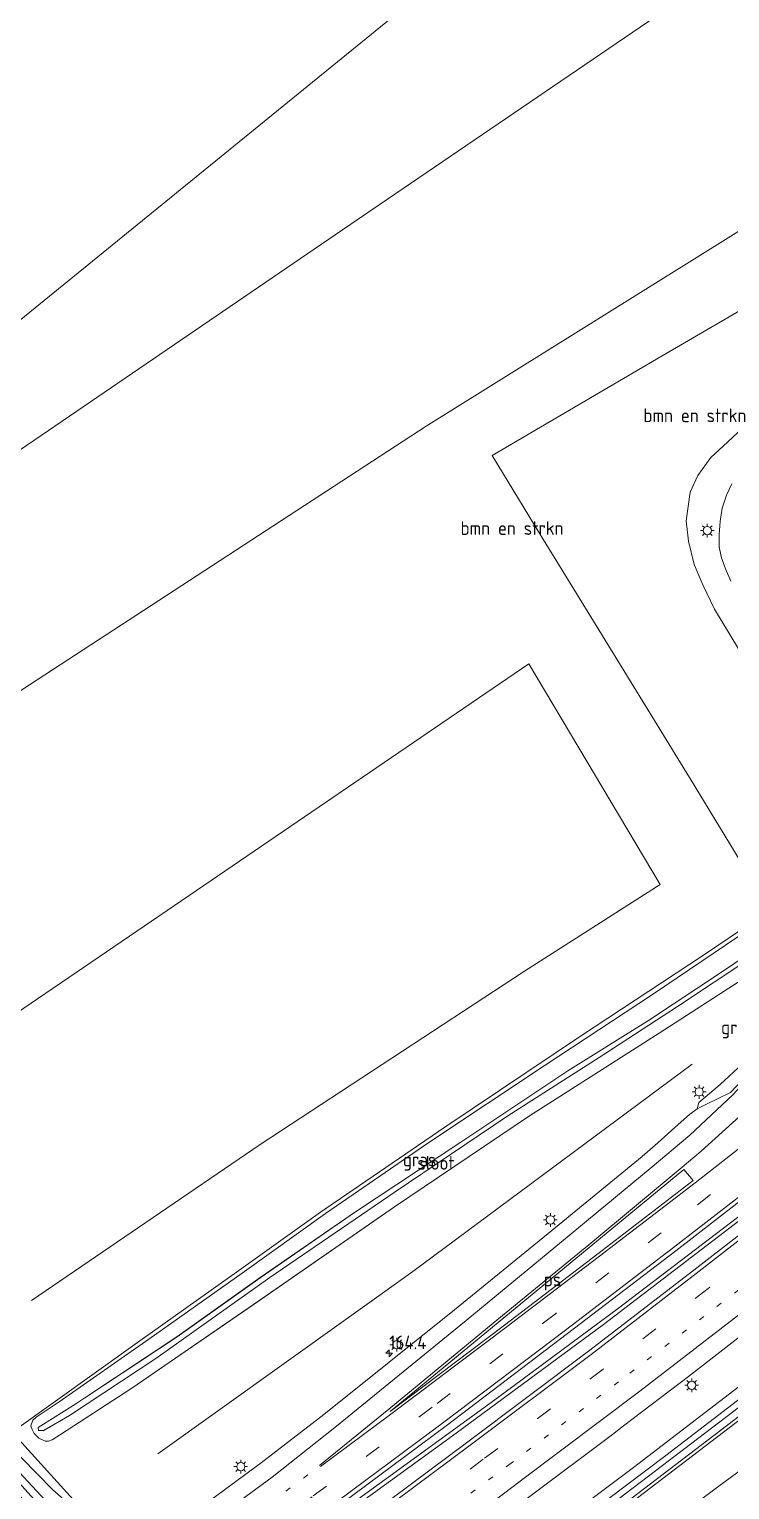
# Model space of a CAD drawing. Extents: x 253736 to 255979, y 477184 to 479215.
# Drawn here: x 255180.1 to 255307.6, y 478292.1 to 478558.1 of the extents above; entities that cross this region are included whole.
import ezdxf
from ezdxf.enums import TextEntityAlignment as Align

# ---------------------------------------------------------------- set-up
doc = ezdxf.new("R2010")
doc.units = 0
doc.linetypes.add('13strp', pattern=[4, 1, -3])
doc.linetypes.add('39strp', pattern=[12, 3, -9])
for name, color, linetype, lineweight in [('af-bs-rasterhekwerk', 8, 'hekwerk', 18), ('as-bs-kilometr', 8, 'Continuous', 18), ('bp-b5-bomenstruiken', 8, 'Continuous', 18), ('bp-b5-grasland', 8, 'Continuous', 18), ('gr-bs-geleiderail', 8, 'geleiderail', 18), ('gw-bs-insteekwatergang', 8, 'Continuous', 18), ('kd-bs-opnamedtmgrens', 8, 'Continuous', 18), ('mk-b5-vlakmark', 8, 'Continuous', 18), ('mk-bs-13streep 0.45', 8, '13strp', 18), ('mk-bs-39streep 0.15', 8, '39strp', 18), ('mk-bs-streep 0.15', 8, 'Continuous', 18), ('og-b5-grond_ingericht', 8, 'Continuous', 18), ('og-b5-water', 8, 'Continuous', 18), ('og-bs-hoogtelijn', 8, 'Continuous', 18), ('og-bs-terreinafscheiding', 8, 'Continuous', 18), ('vh-b5-verh_soort', 8, 'Continuous', 18), ('wh-bs-waterlijn', 8, 'Continuous', 18), ('wm-bs-lichtmast', 8, 'Continuous', 18)]:
    doc.layers.add(name, color=color, linetype=linetype, lineweight=lineweight)
doc.styles.add('rtw_iso', font='isocp.shx')
doc.linetypes.add('geleiderail', pattern='A,2,-1,[175,RTW.shx,S=0.5,R=0,X=0,Y=0],-1', length=4)
doc.linetypes.add('hekwerk', pattern='A,7,-1.5,[1,RTW.shx,S=0.75,R=0,X=0,Y=0],-1.5', length=10)

# ---------------------------------------------------------------- blocks, each defined once
blk = doc.blocks.new('RW1 Buren totaal_ACAD_1_FMEBLOCK173')
at = {"layer": 'bp-b5-grasland'}
for points in [[(-28.09, 35.48, 24.79), (-21.59, 28.05, 24.74), (-13.33, 18.78, 24.34), (3.78, -0.92, 24.05), (10.6, -8.88, 23.7), (16.89, -15.25, 23.72), (25.44, -24.01, 23.95), (29.96, -27.96, 24.17), (32.62, -30.29, 24.26), (33.34, -31.71, 24.34), (32.62, -32.79, 24.36), (30.29, -34.79, 24.36), (28.27, -35.7, 24.34), (27.75, -35.31, 24.24), (27.06, -34.39, 24.16), (23.22, -29.26, 24.12), (9.98, -14.78, 23.98), (-12.91, 9.04, 24.15), (-30.54, 27.56, 24.27), (-32.64, 29.92, 24.31), (-33.23, 31.1, 24.31), (-33.34, 32.37, 24.31), (-32.75, 33.74, 24.43), (-32.3, 34.25, 24.53), (-30.09, 35.7, 24.65)], [(29.28, -31.39, 22.63), (24.89, -26.76, 22.63), (12.11, -13.03, 22.58), (-3.74, 3.54, 22.57), (-20.7, 21.72, 22.53), (-30.24, 32.23, 22.54), (-30.6, 32.63, 22.54), (-31.16, 32.65, 22.54), (-31.36, 32.26, 22.54), (-30.65, 31.21, 22.54), (-28.72, 28.77, 22.54), (-6.97, 5.62, 22.54), (13.06, -15.88, 22.54), (27.08, -31.33, 22.54), (28.84, -33.17, 22.54), (29.99, -32.19, 22.54)]]:
    blk.add_polyline3d(points, close=True, dxfattribs=at)
blk = doc.blocks.new('RW1 Buren totaal_ACAD_1_FMEBLOCK189')
at = {"layer": 'bp-b5-grasland'}
for points in [[(-66.28, -48.05, 23.96), (-67.78, -49.05, 23.89), (-68.45, -49.26, 23.89), (-69.09, -49.28, 23.89), (-70.22, -48.73, 23.82), (-71.06, -47.91, 23.8), (-71.44, -47.13, 23.74), (-71.68, -46.49, 23.74), (-71.34, -45.43, 23.81), (-70.73, -44.94, 23.83), (-66.54, -42.13, 23.89), (-50.22, -30.73, 24.05), (-33.2, -18.68, 24.38), (-18.06, -7.83, 24.54), (0.76, 5.12, 24.63), (21.97, 19.18, 24.72), (41.49, 32.1, 25.11), (63.75, 47.12, 25.18), (65.66, 48.43, 25.24), (67.95, 49.28, 25.11), (69.51, 49.22, 25.03), (71, 48.25, 24.9), (71.47, 47.32, 24.89), (71.68, 46.04, 24.86), (71.24, 44.5, 24.78), (70.13, 43.14, 24.76), (69.08, 42.27, 24.7), (60.34, 36.46, 24.6), (42.72, 25.05, 24.23), (19.1, 9.99, 23.99), (-5.5, -6.58, 23.99), (-31.18, -24.42, 23.98), (-53.31, -39.61, 23.93)], [(-63.49, -42.47, 22.69), (-69.89, -46.48, 22.69), (-70.35, -46.79, 22.69), (-70.26, -47.32, 22.69), (-69.47, -47.37, 22.69), (-64.65, -44.58, 22.69), (-48.95, -34.24, 22.69), (-28.16, -19.49, 22.69), (-5.53, -3.99, 22.69), (15.13, 9.95, 22.69), (31.79, 20.62, 22.69), (46.05, 29.87, 22.69), (59.2, 38.66, 22.69), (68.75, 45.13, 22.69), (69.24, 45.57, 22.69), (69.45, 46.08, 22.69), (69.15, 46.16, 22.69), (68.42, 45.84, 22.69), (54.07, 36.15, 22.69), (40.76, 27.34, 22.69), (26.06, 18.15, 22.69), (6.61, 5.2, 22.69), (-12.74, -7.62, 22.69), (-29.94, -19.5, 22.69), (-45.08, -30.29, 22.69), (-61.84, -41.38, 22.69)]]:
    blk.add_polyline3d(points, close=True, dxfattribs=at)
blk = doc.blocks.new('dtbattr-r')
at = {"style": 'rtw_iso'}
blk.add_attdef('TAG', text='', height=2.5, dxfattribs=at).set_placement((0, 0), align=Align.MIDDLE_CENTER)
blk = doc.blocks.new('RW1 Buren totaal_ACAD_1_FMEBLOCK252')
at = {"layer": 'bp-b5-grasland'}
for points in [[(1.99, 62.11, 25.15), (1, 60.05, 25.15), (0.22, 57.67, 25.16), (-0.17, 55.23, 25.16), (-0.37, 52.89, 25.18), (-0.32, 50.61, 25.16), (0.06, 48.63, 25.15), (0.83, 46.63, 25.13), (1.76, 44.37, 25.09)], [(3.88, -43.5, 24.93), (-0.16, -47.29, 24.88), (-4.06, -50.58, 24.84), (-4.35, -51.73, 24.9), (-5.77, -52.76, 24.91), (-7.81, -54.57, 24.91), (-11.52, -57.94, 24.92), (-14.34, -60.38, 24.9), (-30.83, -73.87, 24.88), (-48.52, -88.31, 24.84), (-72.33, -107.41, 24.8), (-83.7, -116.2, 24.8), (-97.32, -126.24, 24.75)], [(-112.04, -129.35, 24.45), (-129.08, -110.59, 23.77), (-105.78, -93.99, 23.88), (-89.06, -82.05, 24.22), (-72.93, -70.53, 24.46), (-50.29, -55.08, 24.47), (-25.6, -38.48, 24.78), (-3.21, -23.71, 25.13), (8.95, -15.55, 25.22)], [(3.18, 32.04, 25.07), (-1.22, 39.29, 25.12), (-3.32, 43.71, 25.17), (-4.92, 47.45, 25.19), (-5.93, 51.68, 25.2), (-6.32, 55.36, 25.2), (-5.62, 60.57, 25.2), (-4.24, 63.62, 25.22), (-1.83, 66.89, 25.18), (1.16, 69.7, 25.16), (3.99, 72.29, 25.11)], [(9.78, -15.85, 25.18), (-12.47, -30.87, 25.11), (-32, -43.79, 24.72), (-53.2, -57.85, 24.63), (-72.03, -70.8, 24.54), (-87.17, -81.65, 24.38), (-104.19, -93.7, 24.05), (-120.51, -105.1, 23.89), (-124.7, -107.91, 23.83), (-125.31, -108.4, 23.81), (-125.65, -109.46, 23.74), (-125.4, -110.1, 23.74), (-125.03, -110.88, 23.8), (-124.19, -111.7, 23.82), (-123.06, -112.25, 23.89), (-122.42, -112.23, 23.89), (-121.74, -112.02, 23.89), (-120.25, -111.02, 23.96), (-107.28, -102.58, 23.93), (-85.15, -87.39, 23.98), (-59.47, -69.55, 23.99), (-34.87, -52.98, 23.99), (-11.24, -37.92, 24.23), (6.37, -26.51, 24.6)]]:
    blk.add_polyline3d(points, dxfattribs=at)
blk = doc.blocks.new('lantaarnpaal')
for p, q in [((-0.75, 0), (-1.25, 0)), ((-0.88, 0.88), (-0.53, 0.53)), ((0, 0.75), (0, 1.25)), ((0.53, 0.53), (0.88, 0.88)), ((0.75, 0), (1.25, 0)), ((-0.53, -0.53), (-0.88, -0.88)), ((0, -0.75), (0, -1.25)), ((0.53, -0.53), (0.88, -0.88))]:
    blk.add_line(p, q)
blk.add_circle((0, 0), 0.75)
blk = doc.blocks.new('hecto')
for p, q in [((0, 0.625), (-0.625, 0)), ((0, -0.625), (0, 0.625)), ((-0.625, 0), (0.625, 0)), ((0.625, 0), (0, -0.625))]:
    blk.add_line(p, q)
blk = doc.blocks.new('dtbattr')
at = {"style": 'rtw_iso'}
blk.add_attdef('TAG', (0.59, 0.87), '', height=2.5, dxfattribs=at)
blk = doc.blocks.new('Deel_d28hz')
at = {"layer": 'af-bs-rasterhekwerk'}
blk.add_polyline3d([(255286.485, 478287.328, 24.264), (255330.862, 478321.24, 24.465), (255368.602, 478350.318, 24.975), (255390.905, 478368.058, 25.113), (255403.938, 478378.665, 25.17), (255427.841, 478397.526, 25.371), (255454.495, 478418.231, 25.272), (255461.848, 478424.659, 25.221), (255472.607, 478434.286, 25.176), (255485.006, 478446.4, 25.176), (255500.311, 478461.679, 25.284)], dxfattribs=at)
at = {"layer": 'bp-b5-grasland'}
for points in [[(255320.276, 478346.994, 25.304), (255301.086, 478332.088, 25.251), (255281.91, 478317.359, 25.214), (255259.737, 478300.648, 25.176), (255239.193, 478285.337, 25.168)], [(255234.203, 478287.57, 25.129), (255256.007, 478303.758, 25.173), (255278.098, 478320.59, 25.22), (255297.812, 478335.625, 25.275), (255315.981, 478349.731, 25.315)], [(255313.586, 478314.225, 24.492), (255290.143, 478296.18, 24.435), (255266.117, 478278.215, 24.402)], [(255285.038, 478286.919, 24.252), (255314.225, 478309.195, 24.363), (255341.151, 478329.869, 24.582), (255365.239, 478348.43, 24.837), (255382.382, 478361.974, 25.11), (255404.527, 478379.836, 25.245), (255421.952, 478393.501, 25.392), (255442.07, 478408.888, 25.362), (255453.846, 478418.142, 25.335), (255459.66, 478423.169, 25.314), (255471.959, 478434.332, 25.242), (255487.085, 478449.067, 25.185), (255500.042, 478462.081, 25.182), (255500.311, 478461.679, 25.284), (255485.006, 478446.4, 25.176), (255472.607, 478434.286, 25.176), (255461.848, 478424.659, 25.221), (255454.495, 478418.231, 25.272), (255427.841, 478397.526, 25.371), (255403.938, 478378.665, 25.17), (255390.905, 478368.058, 25.113), (255368.602, 478350.318, 24.975), (255330.862, 478321.24, 24.465), (255286.485, 478287.328, 24.264)], [(255271.547, 478291.128, 24.89), (255286.296, 478302.205, 24.887), (255288.311, 478303.744, 24.891), (255300.116, 478312.76, 24.917), (255328.403, 478334.733, 24.942)], [(255315.026, 478312.984, 23.424), (255296.016, 478298.364, 23.394), (255271.067, 478279.563, 23.313)], [(255272.972, 478279.505, 23.208), (255308.394, 478306.435, 23.271), (255342.865, 478333.14, 23.388), (255374.941, 478358.844, 23.448), (255411.512, 478388.682, 23.463), (255435.101, 478406.671, 23.499), (255453.397, 478420.883, 23.622), (255466.892, 478432.813, 23.748), (255479.042, 478444.186, 23.739), (255490.753, 478455.673, 23.742), (255498.841, 478463.874, 23.736), (255500.042, 478462.081, 25.182), (255487.085, 478449.067, 25.185), (255471.959, 478434.332, 25.242), (255459.66, 478423.169, 25.314), (255453.846, 478418.142, 25.335), (255442.07, 478408.888, 25.362), (255421.952, 478393.501, 25.392), (255404.527, 478379.836, 25.245), (255382.382, 478361.974, 25.11), (255365.239, 478348.43, 24.837), (255341.151, 478329.869, 24.582), (255314.225, 478309.195, 24.363), (255285.038, 478286.919, 24.252)], [(255266.117, 478278.215, 24.402), (255290.143, 478296.18, 24.435), (255313.586, 478314.225, 24.492)], [(255184.395, 478292.08, 23.955), (255175.845, 478300.844, 23.721), (255176.973, 478302.624, 23.772), (255194.008, 478283.869, 24.447)]]:
    blk.add_polyline3d(points, dxfattribs=at)
at = {"layer": 'gr-bs-geleiderail'}
for points in [[(255190.134, 478254.475, 25.626), (255214.111, 478271.741, 25.698), (255220.514, 478276.436, 25.698), (255233.614, 478285.794, 25.761), (255264.888, 478308.522, 25.839), (255287.387, 478325.174, 25.878), (255313.872, 478345.421, 25.911), (255347.483, 478371.76, 25.965), (255384.85, 478401.957, 26.061), (255416.731, 478428.263, 26.112), (255450.368, 478456.704, 26.208), (255480.723, 478482.771, 26.28), (255484.087, 478485.677, 26.283)], [(255484.506, 478484.993, 26.316), (255439.629, 478446.633, 26.196), (255399.75, 478413.265, 26.094), (255361.498, 478382.071, 26.034), (255317.498, 478347.34, 25.92), (255284.642, 478322.207, 25.899), (255257.821, 478302.405, 25.839), (255233.89, 478285.087, 25.764), (255223.141, 478277.457, 25.692), (255222.088, 478276.737, 25.707), (255221.043, 478275.959, 25.707), (255219.936, 478275.096, 25.707), (255217.847, 478273.421, 25.728), (255216.384, 478272.131, 25.713)]]:
    blk.add_polyline3d(points, dxfattribs=at)
at = {"layer": 'gw-bs-insteekwatergang'}
for points in [[(255497.305, 478466.165, 24.912), (255487.635, 478456.477, 24.876), (255479.858, 478448.859, 24.882), (255472.455, 478442.015, 24.927), (255461.846, 478431.915, 24.807), (255453.243, 478424.65, 24.774), (255443.839, 478416.72, 24.759), (255422.274, 478400.269, 24.726), (255406.404, 478387.962, 24.711), (255392.576, 478376.497, 24.657), (255374.575, 478362.231, 24.669), (255355.331, 478345.913, 24.447), (255332.767, 478328.784, 24.495), (255313.586, 478314.225, 24.492), (255290.143, 478296.18, 24.435), (255266.117, 478278.215, 24.402)], [(255285.038, 478286.919, 24.252), (255314.225, 478309.195, 24.363), (255341.151, 478329.869, 24.582), (255365.239, 478348.43, 24.837), (255382.382, 478361.974, 25.11), (255404.527, 478379.836, 25.245), (255421.952, 478393.501, 25.392), (255442.07, 478408.888, 25.362), (255453.846, 478418.142, 25.335), (255459.66, 478423.169, 25.314), (255471.959, 478434.332, 25.242), (255487.085, 478449.067, 25.185), (255500.042, 478462.081, 25.182)], [(255185.799, 478302.198, 23.958), (255198.771, 478310.635, 23.928), (255220.904, 478325.831, 23.979), (255246.579, 478343.67, 23.988), (255271.185, 478360.238, 23.988), (255294.808, 478375.297, 24.228), (255312.419, 478386.71, 24.597)], [(255315.829, 478397.37, 25.182), (255293.576, 478382.35, 25.113), (255274.053, 478369.43, 24.72), (255252.847, 478355.368, 24.63), (255234.023, 478342.422, 24.54), (255218.882, 478331.567, 24.378), (255201.859, 478319.522, 24.051), (255185.543, 478308.121, 23.886), (255181.353, 478305.309, 23.835), (255180.739, 478304.814, 23.811), (255180.403, 478303.756, 23.739), (255180.648, 478303.117, 23.739), (255181.019, 478302.342, 23.796), (255181.861, 478301.515, 23.823), (255182.994, 478300.968, 23.889), (255183.635, 478300.987, 23.889), (255184.307, 478301.194, 23.889), (255185.799, 478302.198, 23.958)], [(255184.395, 478292.08, 23.955), (255175.845, 478300.844, 23.721), (255169.56, 478307.206, 23.697), (255162.74, 478315.172, 24.054)]]:
    blk.add_polyline3d(points, dxfattribs=at)
at = {"layer": 'mk-b5-vlakmark'}
blk.add_polyline3d([(255299.288, 478350.467, 25.036), (255300.974, 478348.439, 25.091), (255283.612, 478335.071, 25.062), (255266.612, 478322.108, 25.02), (255245.794, 478306.398, 24.98), (255269.995, 478326.261, 25.012)], close=True, dxfattribs=at)
at = {"layer": 'mk-bs-13streep 0.45'}
for points in [[(255247.692, 478281.938, 24.999), (255267.446, 478296.682, 25.024), (255289.449, 478313.324, 25.074), (255311.338, 478330.144, 25.123), (255332.29, 478346.531, 25.164), (255353.916, 478363.688, 25.21), (255373.09, 478379.099, 25.255), (255391.408, 478394.036, 25.306), (255411.977, 478410.942, 25.362), (255436.945, 478431.716, 25.405), (255455.015, 478447.008, 25.456), (255475.209, 478464.303, 25.517), (255490.822, 478477.89, 25.561)], [(255230.817, 478294.811, 24.949), (255210.683, 478279.97, 24.913), (255192.081, 478266.424, 24.882), (255184.785, 478261.187, 24.804), (255184.276, 478260.825, 24.803)]]:
    blk.add_polyline3d(points, dxfattribs=at)
at = {"layer": 'mk-bs-39streep 0.15'}
for points in [[(255480.533, 478491.193, 25.662), (255466.885, 478479.312, 25.635), (255449.242, 478464.1, 25.584), (255430.513, 478448.185, 25.528), (255412.016, 478432.659, 25.485), (255390.996, 478415.284, 25.43), (255372.293, 478399.994, 25.381), (255352.868, 478384.289, 25.321), (255333.324, 478368.723, 25.279), (255313.65, 478353.223, 25.22), (255295.157, 478338.909, 25.187), (255275.885, 478324.149, 25.128), (255253.459, 478307.13, 25.084), (255231.596, 478290.852, 25.014), (255213.783, 478277.79, 24.961), (255196.063, 478264.849, 24.927), (255187.175, 478258.452, 24.881), (255186.689, 478258.106, 24.879)], [(255487.938, 478480.141, 25.622), (255477.276, 478470.86, 25.588), (255457.752, 478454.048, 25.535), (255437.732, 478437.061, 25.487), (255418.866, 478421.342, 25.46), (255398.889, 478404.812, 25.418), (255380.168, 478389.527, 25.35), (255360.266, 478373.364, 25.289), (255341.709, 478358.579, 25.251), (255322.955, 478343.746, 25.206), (255303.686, 478328.778, 25.168), (255284.581, 478314.068, 25.126), (255262.773, 478297.679, 25.103), (255241.785, 478282.044, 25.057), (255226.958, 478271.138, 25.019)]]:
    blk.add_polyline3d(points, dxfattribs=at)
at = {"layer": 'mk-bs-streep 0.15'}
for points in [[(255478.579, 478494.109, 25.542), (255465.88, 478483.069, 25.504), (255447.589, 478467.295, 25.462), (255433.979, 478455.685, 25.425), (255409.848, 478435.43, 25.399), (255391.326, 478420.096, 25.363), (255369.724, 478402.381, 25.286), (255351.238, 478387.507, 25.226), (255331.235, 478371.531, 25.19), (255313.336, 478357.421, 25.168), (255301.321, 478348.014, 25.102), (255283.91, 478334.68, 25.079), (255266.865, 478321.69, 25.037), (255246.203, 478306.085, 24.98), (255233.125, 478296.353, 24.964)], [(255482.484, 478488.281, 25.759), (255469.059, 478476.562, 25.71), (255451.524, 478461.546, 25.678), (255432.594, 478445.364, 25.627), (255414.367, 478430.11, 25.576), (255393.052, 478412.432, 25.523), (255374.509, 478397.331, 25.47), (255354.934, 478381.478, 25.421), (255335.575, 478366.084, 25.374), (255315.615, 478350.335, 25.308), (255297.376, 478336.236, 25.263), (255277.741, 478321.194, 25.215), (255255.595, 478304.409, 25.158), (255233.795, 478288.19, 25.106), (255215.779, 478274.968, 25.05), (255198.023, 478261.956, 25.004), (255189.356, 478255.791, 24.954), (255188.981, 478255.523, 24.953)], [(255486.002, 478483.032, 25.71), (255474.968, 478473.416, 25.682), (255455.425, 478456.637, 25.618), (255435.394, 478439.644, 25.585), (255416.723, 478424.07, 25.55), (255396.704, 478407.502, 25.512), (255377.894, 478392.12, 25.446), (255358.01, 478376.022, 25.389), (255339.401, 478361.229, 25.34), (255320.765, 478346.431, 25.302), (255301.544, 478331.51, 25.244), (255282.383, 478316.782, 25.205), (255260.397, 478300.245, 25.175), (255239.619, 478284.785, 25.151), (255224.761, 478273.828, 25.1)], [(255490.267, 478476.667, 25.546), (255476.075, 478463.411, 25.498), (255456.515, 478445.145, 25.407), (255439.01, 478428.795, 25.348), (255438.312, 478428.161, 25.348), (255437.773, 478427.667, 25.337), (255414.053, 478407.941, 25.284), (255393.621, 478391.172, 25.233), (255375.375, 478376.311, 25.185), (255356.232, 478360.933, 25.152), (255334.622, 478343.735, 25.095), (255313.549, 478327.276, 25.052), (255291.236, 478310.079, 24.991), (255269.509, 478293.686, 24.955), (255247.726, 478277.167, 24.912), (255232.044, 478264.915, 24.846)], [(255327.767, 478388.088, 25.031), (255323.472, 478381.76, 24.977), (255321.299, 478378.907, 24.965), (255315.26, 478371.625, 24.977), (255308.2, 478364.029, 24.962), (255300.39, 478356.703, 24.939), (255293.146, 478350.605, 24.99), (255277.021, 478337.292, 24.96), (255259.626, 478322.961, 24.928), (255235.724, 478303.471, 24.904), (255224.307, 478294.402, 24.876), (255210.594, 478284.315, 24.839), (255192.913, 478271.373, 24.802), (255182.684, 478264.059, 24.734), (255181.901, 478263.502, 24.731)], [(255335.013, 478389.754, 24.946), (255332.542, 478386.809, 24.946), (255330.525, 478384.169, 24.958), (255327.452, 478380.084, 24.956), (255324.764, 478376.714, 24.937), (255318.168, 478368.996, 24.995), (255310.673, 478361.241, 25.038), (255302.417, 478353.806, 25.029), (255298.985, 478350.869, 25.016), (255281.984, 478336.752, 24.999), (255265.607, 478323.302, 24.973), (255245.543, 478306.807, 24.982), (255232.966, 478296.562, 24.954)]]:
    blk.add_polyline3d(points, dxfattribs=at)
at = {"layer": 'og-b5-grond_ingericht'}
blk.add_polyline3d([(255286.485, 478287.328, 24.264), (255330.862, 478321.24, 24.465), (255368.602, 478350.318, 24.975), (255390.905, 478368.058, 25.113), (255403.938, 478378.665, 25.17), (255427.841, 478397.526, 25.371), (255454.495, 478418.231, 25.272), (255461.848, 478424.659, 25.221), (255472.607, 478434.286, 25.176), (255485.006, 478446.4, 25.176), (255500.311, 478461.679, 25.284), (255557.355, 478376.559, 25.284), (255530.329, 478358.779, 25.314), (255505.688, 478342.47, 25.389), (255477.376, 478323.765, 25.344), (255451.107, 478306.127, 25.218), (255422.974, 478287.332, 25.416)], dxfattribs=at)
at = {"layer": 'og-b5-water'}
for points in [[(255308.394, 478306.435, 23.271), (255272.972, 478279.505, 23.208)], [(255271.067, 478279.563, 23.313), (255296.016, 478298.364, 23.394), (255315.026, 478312.984, 23.424)], [(255311.286, 478388.907, 22.695), (255298.136, 478380.119, 22.695), (255283.876, 478370.865, 22.695), (255267.212, 478360.201, 22.695), (255246.555, 478346.259, 22.695), (255223.928, 478330.757, 22.695), (255203.129, 478316.004, 22.695), (255187.438, 478305.669, 22.695), (255182.618, 478302.88, 22.695), (255181.821, 478302.923, 22.695), (255181.734, 478303.454, 22.695), (255182.195, 478303.769, 22.695), (255188.597, 478307.773, 22.695), (255190.24, 478308.864, 22.695), (255207.008, 478319.956, 22.695), (255222.142, 478330.746, 22.695), (255239.346, 478342.627, 22.695), (255258.695, 478355.452, 22.695), (255278.143, 478368.395, 22.695), (255292.848, 478377.592, 22.695), (255306.154, 478386.398, 22.695), (255320.504, 478396.092, 22.695)]]:
    blk.add_polyline3d(points, dxfattribs=at)
blk.add_polyline3d([(255188.233, 478284.701, 22.632), (255188.951, 478283.895, 22.539), (255187.802, 478282.923, 22.539), (255186.04, 478284.756, 22.539), (255172.014, 478300.213, 22.539), (255151.984, 478321.709, 22.539), (255130.237, 478344.856, 22.539), (255128.308, 478347.296, 22.539), (255127.594, 478348.345, 22.539), (255127.8, 478348.741, 22.539), (255128.356, 478348.721, 22.539), (255128.723, 478348.324, 22.539), (255138.262, 478337.805, 22.533), (255155.216, 478319.633, 22.569), (255171.072, 478303.06, 22.581), (255183.852, 478289.331, 22.632)], close=True, dxfattribs=at)
at = {"layer": 'og-bs-hoogtelijn'}
for points in [[(255259.501, 478258.357, 24.105), (255305.413, 478292.59, 24.42), (255367.095, 478338.123, 24.813), (255424.566, 478384.027, 25.23), (255477.522, 478426.046, 25.185), (255501.972, 478446.287, 25.317), (255524.452, 478413.323, 25.293), (255472.763, 478377.045, 25.185), (255423.088, 478339.658, 25.173), (255371.82, 478302.645, 24.756), (255322.562, 478267.658, 24.468), (255285.551, 478239.041, 24.249), (255308.95, 478219.303, 24.456), (255362.855, 478256.151, 24.861), (255420.109, 478295.195, 25.311), (255482.567, 478337.79, 25.314), (255543.242, 478379.167, 25.314)], [(255203.506, 478298.657, 24.195), (255249.913, 478331.847, 24.321), (255300.818, 478369.647, 24.612)]]:
    blk.add_polyline3d(points, dxfattribs=at)
at = {"layer": 'og-bs-terreinafscheiding'}
for points in [[(255309.23, 478445.257, 25.074), (255304.835, 478452.511, 25.122), (255302.728, 478456.924, 25.17), (255301.132, 478460.668, 25.194), (255300.123, 478464.901, 25.197), (255299.726, 478468.577, 25.203), (255300.431, 478473.793, 25.203), (255301.813, 478476.836, 25.221), (255304.221, 478480.104, 25.176), (255307.213, 478482.916, 25.155), (255310.037, 478485.505, 25.11)], [(255307.813, 478457.584, 25.086), (255306.88, 478459.845, 25.134), (255306.113, 478461.845, 25.152), (255305.729, 478463.831, 25.155), (255305.684, 478466.106, 25.179), (255305.883, 478468.448, 25.158), (255306.267, 478470.885, 25.158), (255307.047, 478473.266, 25.152), (255308.043, 478475.325, 25.152)], [(255189.474, 478254.966, 24.955), (255189.773, 478255.179, 24.956), (255198.393, 478261.376, 25.013), (255216.189, 478274.317, 25.074), (255234.203, 478287.57, 25.129), (255256.007, 478303.758, 25.173), (255278.098, 478320.59, 25.22), (255297.812, 478335.625, 25.275), (255315.981, 478349.731, 25.315), (255335.99, 478365.429, 25.391), (255355.276, 478380.8, 25.435), (255374.986, 478396.696, 25.491), (255393.459, 478411.805, 25.549), (255414.811, 478429.52, 25.596), (255432.978, 478444.691, 25.646), (255451.977, 478460.928, 25.693), (255469.547, 478475.999, 25.729), (255482.91, 478487.644, 25.772)], [(255224.296, 478274.397, 25.109), (255239.193, 478285.337, 25.168), (255259.737, 478300.648, 25.176), (255281.91, 478317.359, 25.214), (255301.086, 478332.088, 25.251), (255320.276, 478346.994, 25.304), (255338.969, 478361.742, 25.355), (255357.551, 478376.585, 25.394), (255377.39, 478392.602, 25.458), (255396.361, 478408.11, 25.508), (255416.066, 478424.422, 25.548), (255454.95, 478457.199, 25.636), (255474.478, 478473.978, 25.69), (255485.58, 478483.661, 25.724)], [(255492.276, 478473.669, 25.46), (255481.483, 478463.517, 25.427), (255464.085, 478447.09, 25.34), (255451.743, 478435.61, 25.275), (255443.361, 478428.006, 25.262), (255425.72, 478413.173, 25.205), (255405.731, 478396.707, 25.169), (255388.673, 478382.675, 25.138), (255370.908, 478368.394, 25.071), (255356.571, 478356.908, 25.038), (255350.959, 478352.49, 25.019), (255350.19, 478351.885, 25.016), (255328.403, 478334.733, 24.942), (255300.116, 478312.76, 24.917), (255288.311, 478303.744, 24.891), (255286.296, 478302.205, 24.887), (255271.547, 478291.128, 24.89), (255249.599, 478274.591, 24.824), (255234.059, 478262.448, 24.776)], [(255327.28, 478388.177, 25.022), (255323.116, 478381.984, 24.991), (255322.039, 478380.586, 24.973), (255320.954, 478379.177, 24.955), (255314.809, 478371.927, 24.958), (255307.774, 478364.485, 24.947), (255303.284, 478362.313, 24.938), (255301.698, 478361.492, 24.9), (255300.28, 478360.462, 24.908), (255298.241, 478358.651, 24.91), (255294.533, 478355.28, 24.917), (255291.713, 478352.838, 24.897), (255275.222, 478339.346, 24.883), (255257.527, 478324.913, 24.838), (255233.718, 478305.805, 24.801), (255222.348, 478297.018, 24.799), (255208.731, 478286.977, 24.75), (255190.976, 478274.045, 24.686), (255180.692, 478266.579, 24.641), (255179.754, 478265.922, 24.628)], [(255301.698, 478361.492, 24.9), (255301.988, 478362.634, 24.84), (255305.886, 478365.929, 24.884), (255309.932, 478369.72, 24.929), (255313.819, 478373.433, 24.936), (255318.417, 478377.887, 24.953), (255321.382, 478380.905, 24.998), (255321.545, 478380.808, 25.009), (255321.603, 478380.829, 25.011), (255322.039, 478380.586, 24.973)]]:
    blk.add_polyline3d(points, dxfattribs=at)
at = {"layer": 'vh-b5-verh_soort'}
for points in [[(255307.813, 478457.584, 25.086), (255306.88, 478459.845, 25.134), (255306.113, 478461.845, 25.152), (255305.729, 478463.831, 25.155), (255305.684, 478466.106, 25.179), (255305.883, 478468.448, 25.158), (255306.267, 478470.885, 25.158), (255307.047, 478473.266, 25.152), (255308.043, 478475.325, 25.152)], [(255315.981, 478349.731, 25.315), (255297.812, 478335.625, 25.275), (255278.098, 478320.59, 25.22), (255256.007, 478303.758, 25.173), (255234.203, 478287.57, 25.129)], [(255208.731, 478286.977, 24.75), (255222.348, 478297.018, 24.799), (255233.718, 478305.805, 24.801), (255257.527, 478324.913, 24.838), (255275.222, 478339.346, 24.883), (255291.713, 478352.838, 24.897), (255294.533, 478355.28, 24.917), (255298.241, 478358.651, 24.91), (255300.28, 478360.462, 24.908), (255301.698, 478361.492, 24.9), (255303.284, 478362.313, 24.938), (255307.774, 478364.485, 24.947)], [(255328.403, 478334.733, 24.942), (255300.116, 478312.76, 24.917), (255288.311, 478303.744, 24.891), (255286.296, 478302.205, 24.887), (255271.547, 478291.128, 24.89)], [(255239.193, 478285.337, 25.168), (255259.737, 478300.648, 25.176), (255281.91, 478317.359, 25.214), (255301.086, 478332.088, 25.251), (255320.276, 478346.994, 25.304)]]:
    blk.add_polyline3d(points, dxfattribs=at)
blk.add_polyline3d([(255321.603, 478380.829, 25.011), (255322.039, 478380.586, 24.973), (255320.954, 478379.177, 24.955), (255314.809, 478371.927, 24.958), (255307.774, 478364.485, 24.947), (255303.284, 478362.313, 24.938), (255301.698, 478361.492, 24.9), (255301.988, 478362.634, 24.84), (255305.886, 478365.929, 24.884), (255309.932, 478369.72, 24.929), (255313.819, 478373.433, 24.936), (255318.417, 478377.887, 24.953), (255321.382, 478380.905, 24.998), (255321.545, 478380.808, 25.009)], close=True, dxfattribs=at)
at = {"layer": 'wh-bs-waterlijn'}
for points in [[(255498.228, 478464.788, 23.715), (255487.766, 478454.218, 23.76), (255479.521, 478445.966, 23.736), (255469.43, 478436.601, 23.736), (255463.215, 478431.029, 23.736), (255458.3, 478426.495, 23.736), (255454.032, 478422.893, 23.736), (255447.71, 478418.1, 23.736), (255442.825, 478414.253, 23.736), (255432.544, 478406.229, 23.736), (255411.548, 478389.958, 23.607), (255388.679, 478371.426, 23.529), (255366.277, 478353.255, 23.502), (255349.413, 478339.847, 23.502), (255315.026, 478312.984, 23.424), (255296.016, 478298.364, 23.394), (255271.067, 478279.563, 23.313)], [(255272.972, 478279.505, 23.208), (255308.394, 478306.435, 23.271), (255342.865, 478333.14, 23.388), (255374.941, 478358.844, 23.448), (255411.512, 478388.682, 23.463), (255435.101, 478406.671, 23.499), (255453.397, 478420.883, 23.622), (255466.892, 478432.813, 23.748), (255479.042, 478444.186, 23.739), (255490.753, 478455.673, 23.742), (255498.841, 478463.874, 23.736)], [(255188.597, 478307.773, 22.695), (255182.195, 478303.769, 22.695), (255181.734, 478303.454, 22.695), (255181.821, 478302.923, 22.695), (255182.618, 478302.88, 22.695), (255187.438, 478305.669, 22.695), (255203.129, 478316.004, 22.695), (255223.928, 478330.757, 22.695), (255246.555, 478346.259, 22.695), (255267.212, 478360.201, 22.695), (255283.876, 478370.865, 22.695), (255298.136, 478380.119, 22.695), (255311.286, 478388.907, 22.695)], [(255320.504, 478396.092, 22.695), (255306.154, 478386.398, 22.695), (255292.848, 478377.592, 22.695), (255278.143, 478368.395, 22.695), (255258.695, 478355.452, 22.695), (255239.346, 478342.627, 22.695), (255222.142, 478330.746, 22.695), (255207.008, 478319.956, 22.695), (255190.24, 478308.864, 22.695), (255188.597, 478307.773, 22.695)], [(255188.233, 478284.701, 22.632), (255183.852, 478289.331, 22.632), (255171.072, 478303.06, 22.581), (255155.216, 478319.633, 22.569), (255138.262, 478337.805, 22.533), (255128.723, 478348.324, 22.539), (255128.356, 478348.721, 22.539), (255127.8, 478348.741, 22.539), (255127.594, 478348.345, 22.539), (255128.308, 478347.296, 22.539), (255130.237, 478344.856, 22.539), (255151.984, 478321.709, 22.539), (255172.014, 478300.213, 22.539), (255186.04, 478284.756, 22.539), (255187.802, 478282.923, 22.539), (255188.951, 478283.895, 22.539), (255188.233, 478284.701, 22.632)]]:
    blk.add_polyline3d(points, dxfattribs=at)
at = {"layer": 'as-bs-kilometr'}
ref = blk.add_blockref('dtbattr', (255245.641, 478316.965, 24.623), dxfattribs=at)
ref.add_attrib('TAG', '164.4', dxfattribs={"layer": '0', "height": 2.5, "style": 'rtw_iso'}).set_placement((255245.641, 478316.965, 24.623), align=Align.BOTTOM_LEFT)
blk.add_blockref('hecto', (255245.641, 478316.965, 24.623), dxfattribs=at)
at = {"layer": 'bp-b5-bomenstruiken'}
ref = blk.add_blockref('dtbattr-r', (255291.914062, 478485.8125, 24.995375), dxfattribs=at)
ref.add_attrib('TAG', 'bmn en strkn', dxfattribs={"layer": '0', "height": 2.5, "style": 'rtw_iso'}).set_placement((255291.914062, 478485.8125, 24.995375), align=Align.BOTTOM_LEFT)
ref = blk.add_blockref('dtbattr-r', (255258.625, 478465.28125, 24.472437), dxfattribs=at)
ref.add_attrib('TAG', 'bmn en strkn', dxfattribs={"layer": '0', "height": 2.5, "style": 'rtw_iso'}).set_placement((255258.625, 478465.28125, 24.472437), align=Align.BOTTOM_LEFT)
at = {"layer": 'bp-b5-grasland'}
for name, p in [('RW1 Buren totaal_ACAD_1_FMEBLOCK252', (255306.05, 478413.2185)), ('RW1 Buren totaal_ACAD_1_FMEBLOCK189', (255252.0835, 478350.248)), ('RW1 Buren totaal_ACAD_1_FMEBLOCK173', (255158.958, 478316.0895))]:
    blk.add_blockref(name, p, dxfattribs=at)
ref = blk.add_blockref('dtbattr-r', (255306.046875, 478374.34375, 24.86638), dxfattribs=at)
ref.add_attrib('TAG', 'gras', dxfattribs={"layer": '0', "height": 2.5, "style": 'rtw_iso'}).set_placement((255306.046875, 478374.34375, 24.86638), align=Align.BOTTOM_LEFT)
ref = blk.add_blockref('dtbattr-r', (255248.125, 478350.25, 23.615852), dxfattribs=at)
ref.add_attrib('TAG', 'gras', dxfattribs={"layer": '0', "height": 2.5, "style": 'rtw_iso'}).set_placement((255248.125, 478350.25, 23.615852), align=Align.BOTTOM_LEFT)
at = {"layer": 'mk-b5-vlakmark'}
ref = blk.add_blockref('dtbattr-r', (255273.765625, 478328.4375, 25.033857), dxfattribs=at)
ref.add_attrib('TAG', 'ps', dxfattribs={"layer": '0', "height": 2.5, "style": 'rtw_iso'}).set_placement((255273.765625, 478328.4375, 25.033857), align=Align.BOTTOM_LEFT)
at = {"layer": 'og-b5-water'}
ref = blk.add_blockref('dtbattr-r', (255250.757812, 478349.65625, 22.695), dxfattribs=at)
ref.add_attrib('TAG', 'sloot', dxfattribs={"layer": '0', "height": 2.5, "style": 'rtw_iso'}).set_placement((255250.757812, 478349.65625, 22.695), align=Align.BOTTOM_LEFT)
at = {"layer": 'wm-bs-lichtmast'}
for p in [(255303.549, 478466.824, 25.191), (255302.065, 478364.597, 24.834), (255274.993, 478341.271, 24.767), (255247.014, 478318.541, 24.678), (255300.716, 478311.149, 24.76), (255218.622, 478296.329, 24.613)]:
    blk.add_blockref('lantaarnpaal', p, dxfattribs=at)

msp = doc.modelspace()

# ---------------------------------------------------------------- linework, layer by layer
at = {"layer": 'af-bs-rasterhekwerk'}
msp.add_polyline3d([(255142.274, 478320.843, 24.516), (255176.139, 478285.283, 24.381), (255184.416, 478276.592, 24.531), (255194.008, 478283.869, 24.447), (255176.973, 478302.624, 23.772), (255200.27, 478319.232, 23.877), (255216.995, 478331.17, 24.219), (255233.123, 478342.684, 24.456), (255255.761, 478358.14, 24.465), (255280.448, 478374.739, 24.777), (255302.838, 478389.512, 25.128), (255315, 478397.673, 25.221), (255300.33, 478421.857, 25.326), (255285.918, 478445.258, 25.17), (255272.086, 478467.809, 24.939), (255264.353, 478480.51, 24.666), (255295.31, 478498.655, 24.666), (255326.732, 478516.909, 24.618), (255352.023, 478531.631, 24.636), (255385.206, 478550.853, 24.594), (255403.869, 478561.631, 24.597), (255412.843, 478567.039, 24.606), (255425.09, 478573.925, 24.528)], dxfattribs=at)
at = {"layer": 'bp-b5-bomenstruiken'}
for points in [[(255137.521, 478471.887, 24.384), (255300.063, 478604.243, 24.333)], [(255403.869, 478561.631, 24.597), (255385.206, 478550.853, 24.594), (255352.023, 478531.631, 24.636), (255326.732, 478516.909, 24.618), (255295.31, 478498.655, 24.666), (255264.353, 478480.51, 24.666), (255272.086, 478467.809, 24.939), (255285.918, 478445.258, 25.17), (255300.33, 478421.857, 25.326), (255315, 478397.673, 25.221), (255302.838, 478389.512, 25.128), (255280.448, 478374.739, 24.777), (255255.761, 478358.14, 24.465), (255233.123, 478342.684, 24.456), (255216.995, 478331.17, 24.219), (255200.27, 478319.232, 23.877), (255176.973, 478302.624, 23.772)], [(255315, 478397.673, 25.221), (255300.33, 478421.857, 25.326), (255285.918, 478445.258, 25.17), (255272.086, 478467.809, 24.939), (255264.353, 478480.51, 24.666), (255295.31, 478498.655, 24.666), (255326.732, 478516.909, 24.618)], [(255310.037, 478485.505, 25.11), (255307.213, 478482.916, 25.155), (255304.221, 478480.104, 25.176), (255301.813, 478476.836, 25.221), (255300.431, 478473.793, 25.203), (255299.726, 478468.577, 25.203), (255300.123, 478464.901, 25.197), (255301.132, 478460.668, 25.194), (255302.728, 478456.924, 25.17), (255304.835, 478452.511, 25.122), (255309.23, 478445.257, 25.074)]]:
    msp.add_polyline3d(points, dxfattribs=at)
at = {"layer": 'kd-bs-opnamedtmgrens'}
msp.add_polyline3d([(255070.754, 478425.722, 24.062), (255137.521, 478471.887, 24.384), (255300.063, 478604.243, 24.333), (255363.043, 478657.221, 24.368), (255367.024, 478660.57, 24.407)], dxfattribs=at)
at = {"layer": 'og-bs-hoogtelijn'}
for points in [[(255180.499, 478326.618, 24.123), (255222.138, 478355.014, 24.576), (255270.263, 478386.549, 25.224), (255294.977, 478402.337, 25.263), (255271.073, 478442.54, 25.236), (255207.871, 478399.438, 25.167), (255174.907, 478376.958, 24.75), (255141.952, 478354.485, 24.816), (255112.982, 478392.503, 24.285), (255178.765, 478437.789, 24.357), (255252.372, 478485.867, 24.573), (255323.302, 478530.101, 24.615), (255404.03, 478575.624, 24.687)], [(255308.631, 478570.331, 24.378), (255240.968, 478524.187, 24.36), (255161.779, 478470.184, 24.372)]]:
    msp.add_polyline3d(points, dxfattribs=at)

# ---------------------------------------------------------------- block references
at = {"linetype": 'ByBlock'}
msp.add_blockref('Deel_d28hz', (0, 0), dxfattribs=at)
msp.add_blockref('Deel_d28hz', (0, 0), dxfattribs=at)

doc.saveas('drawing.dxf')
